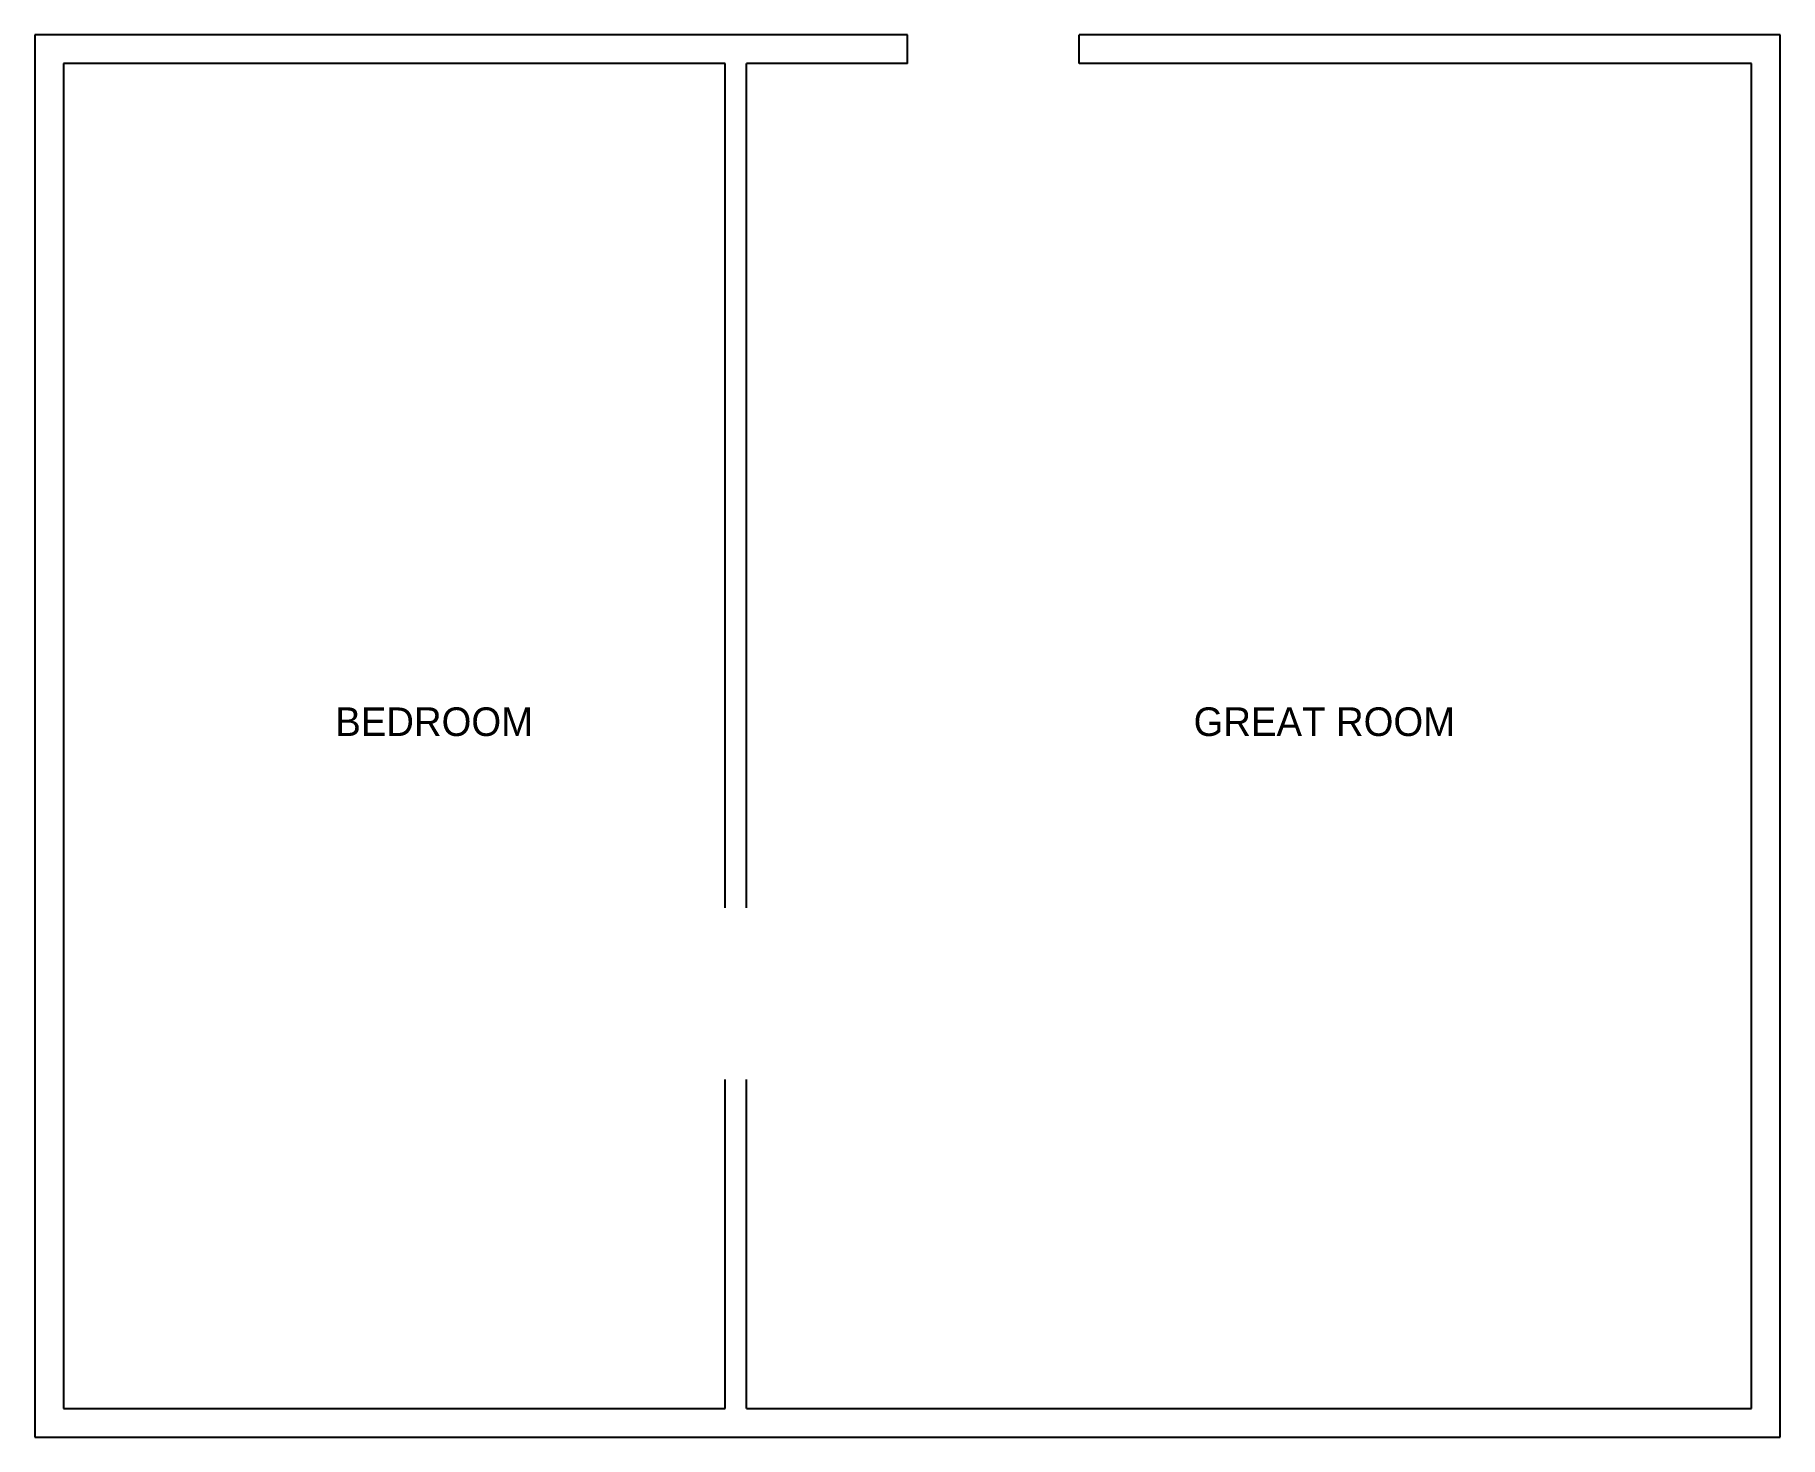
# Model space of a CAD drawing. Header units: inches. Extents: x -3 to 363, y -3 to 291.
import ezdxf

# ---------------------------------------------------------------- set-up
doc = ezdxf.new("R2010")
doc.units = ezdxf.units.IN

msp = doc.modelspace()

# ---------------------------------------------------------------- linework, layer by layer
at = {"layer": 'A-WALL'}
for p, q in [((180, 291), (-3, 291)), ((-3, 291), (-3, -3)), ((180, 285), (180, 291)), ((363, 291), (216, 291)), ((216, 285), (216, 291)), ((363, -3), (363, 291)), ((141.75, 285), (3, 285)), ((3, 285), (3, 3)), ((141.75, 108), (141.75, 285)), ((180, 285), (146.25, 285)), ((146.25, 108), (146.25, 285)), ((357, 285), (216, 285)), ((357, 3), (357, 285)), ((141.75, 3), (141.75, 72)), ((146.25, 3), (146.25, 72)), ((3, 3), (141.75, 3)), ((146.25, 3), (357, 3)), ((-3, -3), (363, -3))]:
    msp.add_line(p, q, dxfattribs=at)

# ---------------------------------------------------------------- texts
at = {"layer": 'A-ANNO'}
for s, p in [('BEDROOM', (60, 144)), ('GREAT ROOM', (240, 144))]:
    msp.add_text(s, height=6, dxfattribs=at).set_placement(p)

doc.saveas('drawing.dxf')
